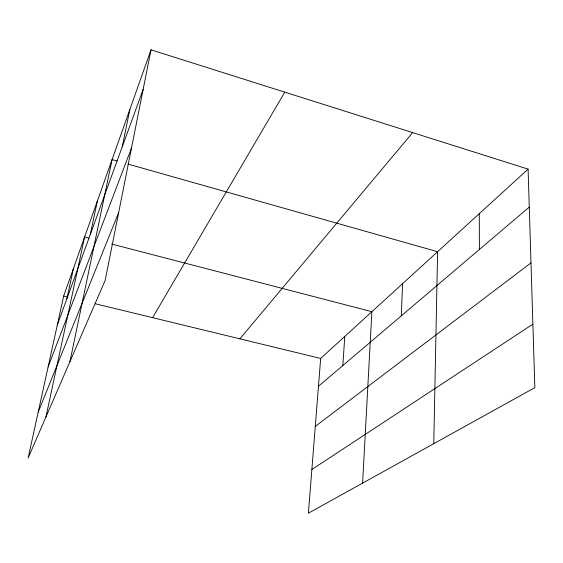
<?xml version="1.0" encoding="UTF-8"?>
<svg xmlns="http://www.w3.org/2000/svg" width="563" height="563" viewBox="0 0 563 563"><rect width="100%" height="100%" fill="white"/><g stroke="black" fill="none" stroke-linecap="round" stroke-linejoin="round"><path stroke-width="0.84" d="M433.763 443.679L437.599 251.717L128.054 164.1M401.335 315.822L402.573 283.689M362.6 483.131L371.89 311.691L111.65 244.039M342.818 365.556L344.788 336.428M528.094 169.118L320.678 358.434L308.397 513.182L534.85 387.64L528.094 169.118L151.018 49.818L63.654 296.082L28.15 457.951L105.175 280.395L151.018 49.818M122.213 146.866L129.856 109.475M69.896 361.713L112.079 159.575L117.125 161.004M90.242 234.63L97.357 201.082M45.934 416.944L84.612 237.009L88.834 238.107M66.877 298.763L73.472 268.41M57.306 325.034L143.15 89.404M48.115 366.935L131.51 147.935M38.214 412.081L118.631 212.701M152.601 317.659L284.779 92.142M239.887 338.835L412.644 132.594M318.475 386.246L529.269 207.093M315.287 426.395L530.993 262.886M311.867 469.514L532.887 324.147M63.654 296.082L67.898 297.116M95.077 303.703L320.678 358.434M479.282 213.666L479.387 249.486"/></g></svg>
